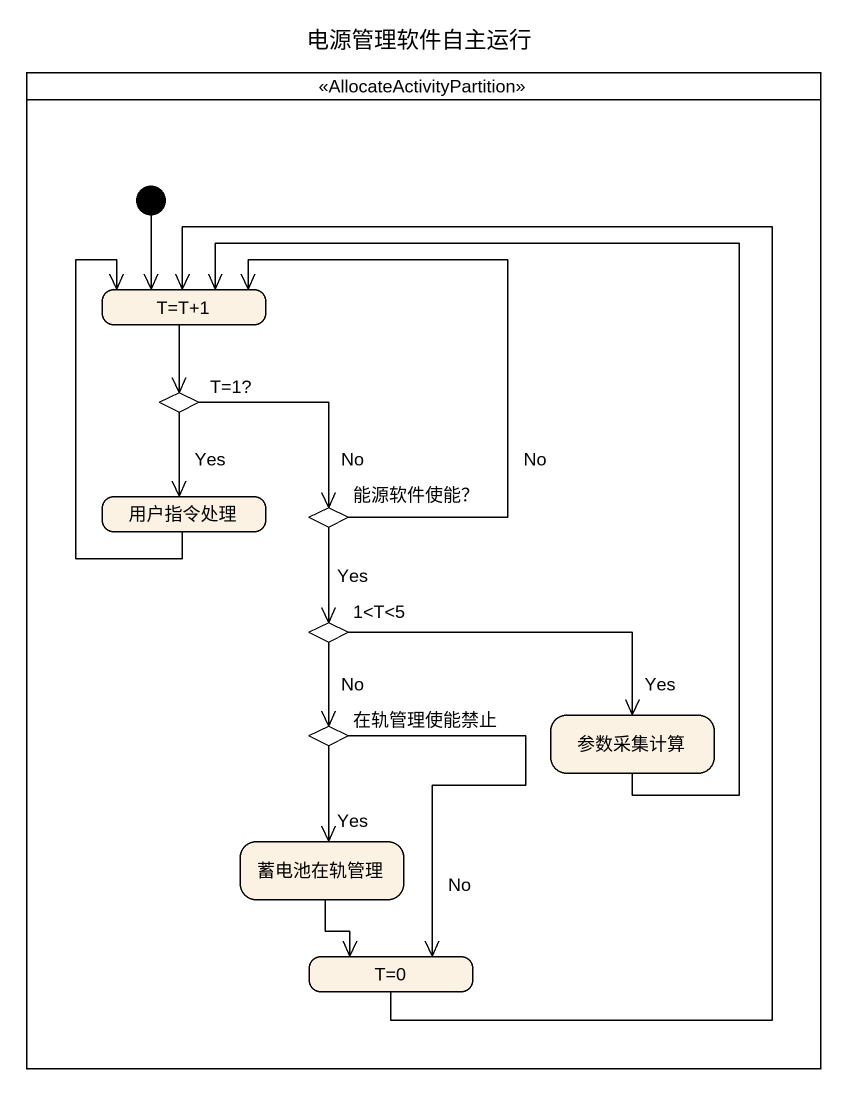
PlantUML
@startuml
title 电源管理软件自主运行
hide empty description
state " " as lane1 <<AllocateActivityPartition>> {
  state "T=T+1" as T_T_1
  state "T=1?" as T_1 <<choice>>
  state 用户指令处理
  state "能源软件使能？" as 能源软件使能 <<choice>>
  state "1<T<5" as c1_T_5 <<choice>>
  state 在轨管理使能禁止 <<choice>>
  state 参数采集计算
  state 蓄电池在轨管理
  state "T=0" as T_0
  [*] --> T_T_1
}
T_T_1 --> T_1
T_1 --> 用户指令处理 : Yes
T_1 --> 能源软件使能 : No
用户指令处理 -up-> T_T_1
能源软件使能 -up-> T_T_1 : No
能源软件使能 --> c1_T_5 : Yes
c1_T_5 --> 在轨管理使能禁止 : No
c1_T_5 -right-> 参数采集计算 : Yes
在轨管理使能禁止 --> 蓄电池在轨管理 : Yes
在轨管理使能禁止 --> T_0 : No
参数采集计算 -up-> T_T_1
蓄电池在轨管理 --> T_0
T_0 -up-> T_T_1
@enduml
